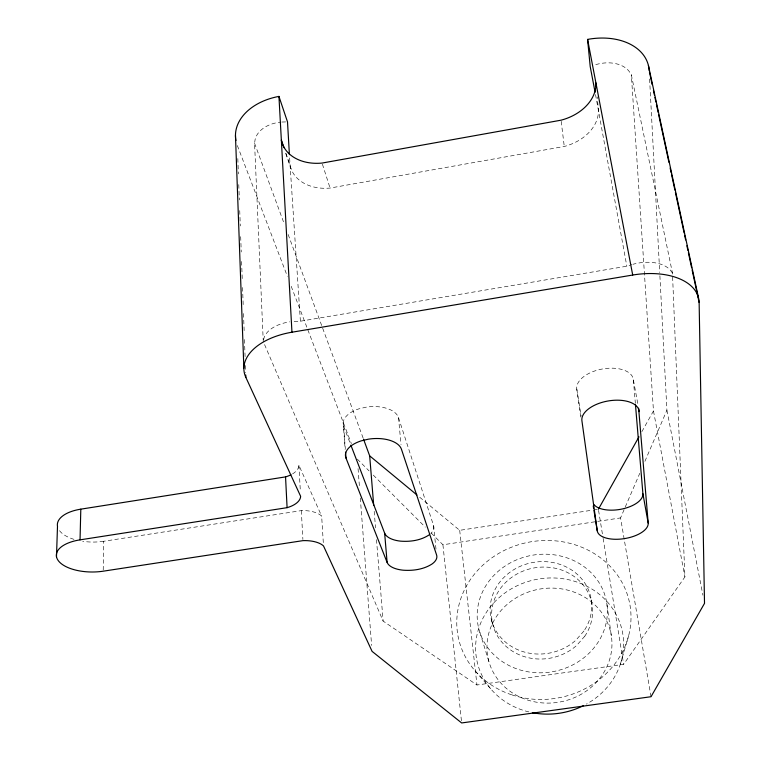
<?xml version="1.0" encoding="UTF-8"?>
<svg xmlns="http://www.w3.org/2000/svg" width="761" height="761" viewBox="0 0 761 761"><rect width="100%" height="100%" fill="white"/><g stroke="black" fill="none" stroke-linecap="round" stroke-linejoin="round"><path stroke-width="0.57" stroke-dasharray="3.81 2.85" d="M103.22 570.037L103.696 541.271L301.318 510.621A22.868 11.187 -3.2 0 1 321.656 516.12L323.368 543.658M595.749 64.637A30.535 20.975 -15 0 1 629.128 71.353L631.345 74.816L672.458 273.028L684.919 576.905L623.63 664.324L476.966 685.005L383.125 621.09L263.268 341.565L254.564 143.258L255.135 139.396A29.432 20.357 -1.9 0 1 280.847 122.112M263.639 339.739L264.01 337.922A32.599 19.101 -2.8 0 1 289.789 321.846M620.358 664.134L628.662 635.644M651.016 696.724L620.567 517.918L624.781 508.129M625.247 507.045L639.763 473.304M644.909 461.337L666.912 410.198L659.787 273.684M641.875 431.658L653.471 410.969L631.345 74.816M294.088 321.389L300.395 321.209L626.836 266.217L632.001 264.59M285.87 153.142L290.027 165.127A43.624 32.628 -17.8 0 0 330.055 188.053L564.272 146.464A44.69 33.37 -10.8 0 0 598.422 109.727L597.223 96.913M419.682 497.228L459.692 530.322L592.505 510.136M593.685 509.956L597.204 509.423M431.183 533.014L442.931 544.771L620.567 517.918M281.827 122.026L286.374 121.912M357.318 459.14L369.075 470.897M373.27 475.092L425.304 527.145M475.064 670.841L491.416 689.628M672.458 273.028L670.041 269.813A33.855 19.767 -12.3 0 0 633.028 264.257M292.557 473.903A24.342 12.633 -2.6 0 0 298.911 465.285L321.656 516.12M237.346 145.541L287.373 276.3M291.187 286.279L351.382 443.625M435.986 549.1L433.589 525.661L398.498 417.608A27.957 15.115 -4.7 0 0 365.803 407.221L358.792 408.885A27.957 15.115 -4.7 0 0 343.687 426.407L350.45 444.015M254.564 143.258L284.462 224.466M288.153 234.483L363.121 438.06M285.736 153.446L291.016 168.685M322.407 164.148L330.055 188.053M479.858 632.362L489.561 663.706M491.454 619.977L492.947 625.114M666.912 410.198L702.926 595.226M595.53 94.564L626.836 266.217M653.471 410.969L684.919 576.905M580.71 417.095L576.771 388.995A28.69 15.467 -10.3 0 1 603.349 368.819A28.69 15.467 -10.3 0 1 633.399 379.901L637.994 404.833M598.574 510.403L602.94 537.228M603.131 538.388L623.63 664.324M576.771 388.995L581.176 416.181M591.287 599.887L592.125 605.176M606.755 603.092A65.313 59.111 -10.4 0 1 517.984 669.29A65.313 59.111 -10.4 0 1 502.117 568.134A65.313 59.111 -10.4 0 1 606.755 603.092L611.33 635.787A62.659 57.36 -9.6 0 1 526.193 699.587A62.659 57.36 -9.6 0 1 510.812 601.437A62.659 57.36 -9.6 0 1 611.33 635.787M561.19 121.332L564.272 146.464M459.692 530.322L476.966 685.005M442.931 544.771L461.651 722.95M398.498 417.608L401.018 444.586M633.399 379.901L635.359 403.368M374.193 511.335L375.534 527.858M376.495 539.654L383.125 621.09M358.05 468.576L359.496 487.449M360.305 498.055L371.625 645.48M343.687 426.407L345.304 448.676M343.182 422.498L345.142 449.523M300.395 321.209L289.475 155.777M298.911 465.285L300.31 490.531M301.318 510.621L302.897 539.482M649.609 79.011L659.72 272.505M237.822 158.554L238.383 173.936M238.773 184.581L239.344 199.953M239.734 210.607L240.295 225.979M240.685 236.623L241.247 252.005M241.598 261.47L242.245 279.211M242.55 287.487L243.206 305.228M243.51 313.513L244.205 332.433M244.462 339.539L245.109 357.28M245.413 365.556L245.679 372.652M433.589 525.661A24.894 11.986 -5.3 0 1 430.84 533.451M528.905 711.925A74.178 67.91 -9.6 0 1 486.117 612.767A74.178 67.91 -9.6 0 1 602.465 596.976A74.178 67.91 -9.6 0 1 586.37 704.125M103.696 541.271A34.977 16.856 0.8 0 1 82.673 541.309M74.007 539.368A34.977 16.856 0.8 0 1 59.491 530.664M583.972 630.964L575.773 640.305A50.968 46.041 -10.5 0 1 492.643 623.801A50.968 46.041 -10.5 0 1 547.13 561.78A50.968 46.041 -10.5 0 1 583.972 630.964M584.867 636.101L576.724 645.385A50.635 45.831 -10.4 0 1 494.127 628.909A50.635 45.831 -10.4 0 1 548.243 567.23A50.635 45.831 -10.4 0 1 584.867 636.101M511.972 694.907A87.372 79.249 -10.2 0 0 630.051 605.537A87.372 79.249 -10.2 0 0 489.637 559.478A87.372 79.249 -10.2 0 0 511.972 694.907"/><path stroke-width="1.14" d="M692.139 270.069L699.131 302.526L704.515 603.368L651.016 696.724L461.651 722.95L372.081 651.378L323.511 545.951A23.115 10.939 -3.3 0 0 302.964 540.643L103.201 571.188A35.358 16.485 0.5 0 1 58.293 560.657A35.358 16.485 0.5 0 1 80.038 539.853L80.809 509.166L285.546 476.89A24.342 12.633 -2.6 0 0 290.987 474.769M56.485 556.738L57.494 526.346A34.977 16.856 0.8 0 1 80.809 509.166M598.384 509.242L638.974 436.833M429.109 534.897C420.757 540.443 410.331 541.918 400.486 541.138A24.894 11.986 -5.3 0 1 384.638 533.128L350.869 445.118M80.038 539.853L287.087 507.673A24.618 12.366 -2.7 0 0 300.624 496.267L245.851 377.389A62.002 35.444 -3.1 0 1 291.958 332.215L632.714 275.035A64.257 36.652 -11.8 0 1 699.131 302.526M363.53 439.173L369.675 455.858L416.961 494.973M345.989 458.055L387.111 562.408A25.161 11.719 -5.3 0 0 403.102 570.189C413.033 570.912 423.525 569.466 432.039 564.006A25.161 11.719 -5.3 0 0 436.586 554.959L401.456 449.275A28.29 14.811 -4.7 0 0 368.4 439.173L361.304 440.838A28.29 14.811 -4.7 0 0 345.989 458.055L345.561 452.196M283.986 147.691L281.342 140.053A44.509 32.913 -17.9 0 0 322.065 163.063L561.047 120.19A45.612 33.674 -11 0 0 595.93 82.949L596.253 86.44M235.929 140.538A56.504 39.306 -2.2 0 1 278.935 96.409L287.506 121.884L289.408 154.607M648.401 65.427L698.493 297.741M649.428 71.867L652.177 84.614M653.423 90.407L654.422 95.049M654.926 97.37L655.925 102.003M656.42 104.324L658.17 112.438M658.665 114.749L668.909 162.274M670.156 168.067L671.154 172.709M671.659 175.03L674.902 190.098M675.407 192.409L684.149 232.98M684.643 235.301L685.642 239.934M686.888 245.736L687.887 250.369M688.391 252.69L691.635 267.758M649.181 70.706A58.502 40.428 -14.8 0 0 587.587 39.41L632.714 275.035M595.083 92.224L590.203 66.559L587.587 39.41M638.622 408.238L648.191 523.111A25.769 11.957 -9.2 0 1 624.001 538.683A25.769 11.957 -9.2 0 1 597.242 530.778L593.961 510.45M635.454 404.538L642.902 493.718L648.191 523.111M593.238 505.932L593.599 508.186M597.242 530.778L581.908 420.709A29.042 15.163 -10 0 1 608.905 400.847A29.042 15.163 -10 0 1 639.25 411.634M384.638 533.128L387.111 562.408M369.675 455.858L373.708 505.428M278.935 96.409L291.958 332.215M285.546 476.89L287.087 507.673M245.765 375.021L245.851 377.389M235.463 135.401L243.862 368.267M642.902 493.718A25.494 12.233 -9.4 0 1 622.308 508.966A25.494 12.233 -9.4 0 1 593.799 504.4M583.23 705.77A74.178 67.91 -9.6 0 1 532.339 712.677"/></g></svg>
